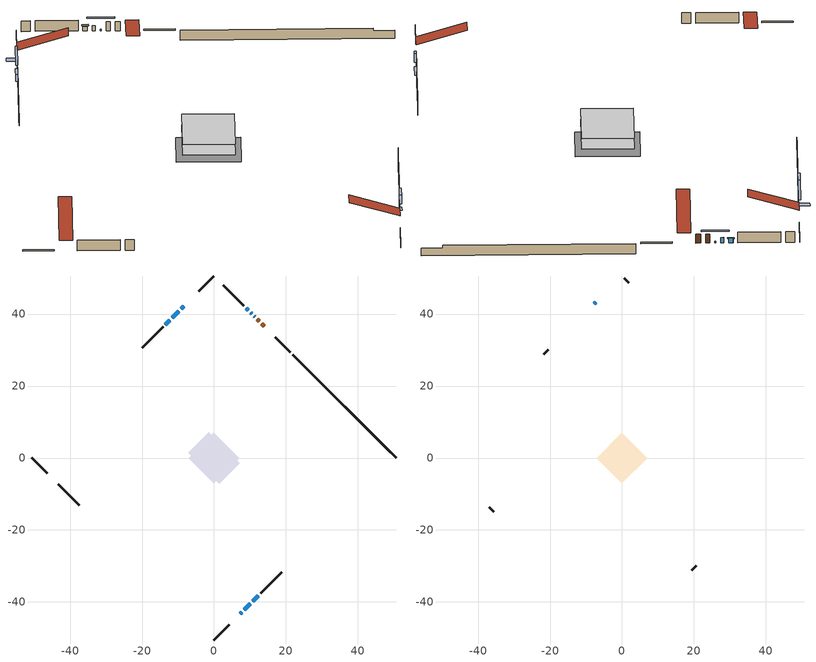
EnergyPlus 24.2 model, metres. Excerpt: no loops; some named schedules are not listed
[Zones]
conditioned space
 floor adiabatic (AdiabaticFloorConstruction): -7.01,0 0,7.01 7.01,0 0,-7.01 z0.72
 floor foundation (Slab1 construction): -7.17,1.51 -1.51,7.17 7.17,-1.51 1.51,-7.17 z-1.64
 wall outside (RimJoist1 construction): 0,-50.56 4.23,-46.33 / -50.56,0 -46.33,-4.23 / 0,50.56 -4.23,46.33 / 21.24,29.32 17.01,33.55 z0.72:1.02
 wall outside (AdiabaticWallConstruction 1): 13.9,36.66 13.2,37.36 / 12.55,38.01 12.03,38.53 z0.72:2.75
 wall outside (AdiabaticWallConstruction): 7.34,-43.22 7.72,-42.84 / 10.54,40.03 10.16,40.4 z0.72:1.94; 8.37,-42.19 10.05,-40.51 z0.72:2.4; 11.37,39.19 11.19,39.37 z0.72:1.08; -8.37,42.19 -9.17,41.39 z0.72:1.38; 9.5,41.06 8.91,41.65 / -9.82,40.74 -11.6,38.96 / 10.7,-39.86 12.35,-38.21 z0.72:1.71; -12.26,38.3 -13.48,37.08 z0.72:2.75
 wall outside (Wall1 construction): 13.01,-37.55 18.75,-31.81 / -43.22,-7.34 -37.47,-13.09 / -14.14,36.42 -19.88,30.68 / 8.25,42.31 2.51,48.05 z0.72:3.16
 wall foundation (FoundationWall1 construction): 21.89,28.67,-1.64 21.89,28.67,0.72 47.69,2.87,0.72 47.69,2.87,0.15 50.56,0,0.15 50.56,0,-1.64
 window (WindowConstruction 5): 7.34,-43.22 7.72,-42.84 z0.72:1.94
 window (WindowConstruction 4): 8.37,-42.19 10.04,-40.52 z0.72:2.4
 window (WindowConstruction 7): 11.37,39.19 11.19,39.37 z0.72:1.08
 window (WindowConstruction 8): -8.37,42.19 -9.17,41.39 z0.72:1.38
 window (WindowConstruction 6): 10.53,40.03 10.16,40.4 z0.72:1.94
 window (WindowConstruction): 9.5,41.06 8.91,41.65 z0.72:1.71
 window (WindowConstruction 1): -9.82,40.74 -11.6,38.96 z0.72:1.71
 window (WindowConstruction 2): -12.26,38.3 -13.48,37.08 z0.72:2.75
 window (WindowConstruction 3): 10.7,-39.86 12.35,-38.21 z0.72:1.71
 door (Door): 13.9,36.66 13.2,37.36 z0.72:2.75
 door (Door 1): 12.55,38.01 12.03,38.53 z0.72:2.75
 ceiling adiabatic (AdiabaticFloorConstruction): 0,-7.01 7.01,0 0,7.01 -7.01,0 z0.72
attic - vented
 floor to conditioned space (Floor1 construction Reversed): -7.01,0 0,7.01 7.01,0 0,-7.01 z3.16
 wall outside (AdiabaticWallConstruction): -7.34,43.22 -7.72,42.84 z0.72:1.61
 wall outside (Wall2 construction): 19.41,-31.15 20.6,-29.96 / -36.82,-13.74 -35.63,-14.93 / -20.54,30.02 -21.73,28.83 / 1.85,48.71 0.66,49.9 z0.72:3.16
 window (WindowConstruction 9): -7.34,43.22 -7.72,42.84 z0.72:1.61
 roof outside (Roof1 construction): 6.68,-43.88,3.16 -0.14,-37.05,6.38 -1.94,-38.85,6.38 4.89,-45.67,3.16; -43.88,-6.68,3.16 -37.05,0.14,6.38 -38.85,1.94,6.38 -45.67,-4.89,3.16; -6.68,43.88,3.16 0.14,37.05,6.38 1.94,38.85,6.38 -4.89,45.67,3.16; 14.55,36.01,3.16 7.73,29.18,6.38 9.53,27.39,6.38 16.35,34.21,3.16
shading: -7.84,42.72 -7.21,43.35 -8.72,44.85 -9.35,44.22 z1.79; 7.86,-42.7 7.2,-43.36 7.49,-43.65 8.15,-42.99 z2.14; 10.19,-40.37 8.23,-42.33 8.52,-42.62 10.48,-40.66 z2.6; 9.38,41.18 13.18,37.38 13.47,37.67 9.67,41.47 z3.64; -10.98,39.58 -6.56,44 -6.86,44.29 -11.27,39.88 z3.94; 8.76,41.8 9.64,40.92 9.93,41.21 9.06,42.09 z1.91; -11.74,38.82 -9.68,40.88 -9.97,41.17 -12.03,39.11 z1.91; -13.62,36.94 -12.12,38.44 -12.41,38.74 -13.91,37.23 z2.95; 12.5,-38.06 10.56,-40 10.85,-40.29 12.79,-38.36 z1.91
[Building]
Building 1: Terrain=Suburbs
[Site:Location]
Quebec Intl AP_QC: Latitude {deg}=46.8; Longitude {deg}=-71.38; Time Zone {hr}=-5; Elevation {m}=74; Keep Site Location Information=Yes
[Site:GroundTemperature:Shallow]
0.0108218, -2.24938, -2.43038, -1.3578, 2.94801, 7.23376, 10.9493, 13.303, 13.5029, 11.5886, 7.96783, 3.81355
[Site:WaterMainsTemperature]
Calculation Method=Schedule; Temperature Schedule=mains temperature schedule
[Material] Roughness=Rough; Thermal Absorptance=0.9
Name | Thickness {m} | Conductivity {W/m-K} | Density {kg/m3} | Specific Heat {J/kg-K} | Solar Absorptance | Visible Absorptance
asphalt or fiberglass shingles | 0.00635 | 0.162714 | 1121.4 | 1465.45 | 0.4 | 0.4
ceiling loosefill ins | 0.0846667 | 0.0480833 | 16.02 | 1046.75 | 0.7 | 0.7
ceiling stud and cavity | 0.1397 | 0.0950146 | 65.682 | 1177.47 | 0.7 | 0.7
concrete 4.0 in. | 0.1016 | 1.803125 | 2242.8 | 837.4 | 0.7 | 0.7
concrete 8.0 in. | 0.2032 | 1.803125 | 2242.8 | 837.4 | 0.7 | 0.7
door material | 0.04445 | 0.0451087 | 512.64 | 1214.23 | 0.7 | 0.7
door material 1 | 0.04445 | 0.188738 | 512.64 | 1214.23 | 0.7 | 0.7
exterior vertical ins | 0.00802207 | 0.029427 | 32.04 | 1214.23 | 0.7 | 0.7
floor covering | 0.0127 | 0.0433444 | 54.468 | 1339.84 | 0.6 | 0.6
floor rigid ins; wall rigid ins | 0.512978 | 0.029427 | 32.04 | 1214.23 | 0.7 | 0.7
floor stud and cavity | 0.1397 | 1.75129 | 37.0049 | 1207.88 | 0.7 | 0.7
furniture material conditioned space 1 | 0.1524 | 0.115458 | 640.8 | 1214.23 | 0.6 | 0.6
gypsum board | 0.0127 | 0.160291 | 801 | 837.4 | 0.6 | 0.6
gypsum board 1 | 0.0127 | 0.160291 | 801 | 837.4 | 0.7 | 0.7
osb sheathing 0.5 in. | 0.0127 | 0.115458 | 512.64 | 1214.23 | 0.7 | 0.7
osb sheathing 0.75 in. | 0.01905 | 0.115458 | 512.64 | 1214.23 | 0.7 | 0.7
rim joist stud and cavity | 0.0508 | 0.648972 | 50.32683 | 1063.81 | 0.6 | 0.6
wall stud and cavity | 0.1397 | 0.0886463 | 139.0536 | 1170.24 | 0.7 | 0.7
wall stud and cavity 1 | 0.0889 | 6.1454 | 50.32683 | 1063.81 | 0.6 | 0.6
wall stud and cavity 2 | 0.0889 | 0.380278 | 52.3479 | 1209.89 | 0.7 | 0.7
wall stud and cavity 3 | 0.0889 | 0.391764 | 83.0341 | 1211.67 | 0.7 | 0.7
wood siding | 0.0254 | 0.102417 | 544.68 | 1172.36 | 0.4 | 0.4
wood siding 1 | 0.00254 | 0.102417 | 544.68 | 1172.36 | 0.4 | 0.4
wood siding 2; wood siding 3; wood siding 4 | 0.0254 | 0.102417 | 544.68 | 1172.36 | 0.7 | 0.7
[WindowMaterial:SimpleGlazingSystem]
Name | U-Factor {W/m2-K} | Solar Heat Gain Coefficient
WindowMaterial | 2.96789 | 0.55
WindowMaterial 1 | 2.97868 | 0.59
WindowMaterial 2 | 2.94859 | 0.58
WindowMaterial 3 | 2.89351 | 0.66
WindowMaterial 4 | 2.98152 | 0.61
WindowMaterial 5 | 2.99117 | 0.17
WindowMaterial 6 | 3.01899 | 0.5
WindowMaterial 7 | 6.78351 | 0.73
[Construction]
AdiabaticFloorConstruction: floor stud and cavity, floor rigid ins, osb sheathing 0.75 in., floor covering
AdiabaticWallConstruction: wood siding 3, wall rigid ins, wall stud and cavity 2, gypsum board
AdiabaticWallConstruction 1: wood siding 4, wall rigid ins, wall stud and cavity 2, gypsum board
Door: door material
Door 1: door material 1
Floor1 construction Reversed: gypsum board, ceiling stud and cavity, ceiling loosefill ins
FoundationWall1 construction: concrete 8.0 in., gypsum board 1
furniture construction conditioned space 1: furniture material conditioned space 1
PartitionWallConstruction: gypsum board, wall stud and cavity 3, gypsum board
RimJoist1 construction: wood siding 2, rim joist stud and cavity
Roof1 construction: asphalt or fiberglass shingles
Slab1 construction: concrete 4.0 in.
Wall1 construction: wood siding, osb sheathing 0.5 in., wall stud and cavity, gypsum board
Wall2 construction: wood siding 1, wall stud and cavity 1
WindowConstruction; WindowConstruction 1: WindowMaterial
WindowConstruction 2: WindowMaterial 1
WindowConstruction 3: WindowMaterial 2
WindowConstruction 4: WindowMaterial 3
WindowConstruction 5; WindowConstruction 6: WindowMaterial 4
WindowConstruction 7: WindowMaterial 5
WindowConstruction 8: WindowMaterial 6
WindowConstruction 9: WindowMaterial 7
[Zone] Multiplier=1; Part of Total Floor Area=Yes
Name | Volume {m3}
attic - vented | 51.2567
conditioned space | 486.3
[Space]
Name | Zone | Volume {m3}
attic - vented 1 | attic - vented | 51.2567
conditioned space 1 | conditioned space | 486.3
[ZoneInfiltration:EffectiveLeakageArea]
infil attic - vented 1: Zone or Space=attic - vented 1; Schedule=Always On Discrete; Effective Air Leakage Area {cm2}=3624.37; Stack Coefficient=0.000393365; Wind Coefficient=1.34004e-05
[ZoneMixing]
whole house fan mix: Zone or Space=attic - vented; Schedule=Always On Continuous; Design Flow Rate Calculation Method=Flow/Zone; Design Flow Rate {m3/s}=0; Source Zone or Space=conditioned space
[SurfaceProperty:ExposedFoundationPerimeter]
Slab1: Exposed Perimeter Calculation Method=TotalExposedPerimeter; Total Exposed Perimeter {m}=40.54
[InternalMass] Zone or ZoneList=conditioned space; Space or SpaceList=conditioned space 1
Name | Construction | Surface Area {m2}
furniture mass conditioned space 1 | furniture construction conditioned space 1 | 78.5603
partition wall mass | PartitionWallConstruction | 196.401
[Lights]
interior lighting: Zone or ZoneList or Space or SpaceList=conditioned space 1; Schedule=interior lighting schedule; Design Level Calculation Method=LightingLevel; Lighting Level {W}=343.2; Return Air Fraction=0; Fraction Radiant=0.6; Fraction Visible=0.2; Fraction Replaceable=1
[People]
occupants: Zone or ZoneList or Space or SpaceList=conditioned space 1; Number of People Schedule=occupants schedule; Number of People Calculation Method=People; Number of People=3; Fraction Radiant=0.314171; Sensible Heat Fraction=0.56303; Activity Level Schedule=occupants activity schedule; Carbon Dioxide Generation Rate {m3/s-W}=0; Enable ASHRAE 55 Comfort Warnings=No; Mean Radiant Temperature Calculation Type=EnclosureAveraged
[ElectricEquipment] Zone or ZoneList or Space or SpaceList=conditioned space 1; Design Level Calculation Method=EquipmentLevel
Name | Schedule | Design Level {W} | Fraction Latent | Fraction Radiant | Fraction Lost
clothes dryer | clothes dryer schedule | 140.772 | 0.015 | 0.081 | 0.85
clothes washer | clothes washer schedule | 32.1985 | 0.03 | 0.162 | 0.7
cooking range | cooking range schedule | 215.147 | 0.08 | 0.432 | 0.2
dishwasher | dishwasher schedule | 66.8632 | 0.3 | 0.18 | 0.4
fridge | fridge schedule | 72.9452 | 0 | 0.6 | 0
mech vent house fan | mech vent house fan schedule | 0 | 0 | 0 | 1
mech vent house fan cfis | mech vent house fan cfis schedule | 0 | 0 | 0 | 0
mech vent range fan 0 | mech vent range fan 0 schedule | 57 | 0 | 0 | 1
misc plug loads | misc plug loads schedule | 494.7 | 0.045 | 0.513 | 0.1
whole house fan | Always On Discrete | 0 | 0 | 0 | 1
[OtherEquipment] Zone or ZoneList or Space or SpaceList=conditioned space 1; Design Level Calculation Method=EquipmentLevel
Name | Fuel Type | Schedule | Design Level {W} | Fraction Latent | Fraction Radiant | Fraction Lost
clothes dryer 1 | Electricity | clothes dryer schedule | 0 | 0.015 | 0.081 | 0.85
cooking range 1 | Electricity | cooking range schedule | 0 | 0.08 | 0.432 | 0.2
general water use latent | None | general water use schedule | 62.594 | 1 | 0 | 0
general water use sensible | None | general water use schedule | -61.6891 | 0 | 0.6 | 0
mech vent house fan latent load | None | Always On Discrete | 0 | 1 | 0 | 0
mech vent house fan sensible load | None | Always On Discrete | 0 | 0 | 0 | 0
water heater energy adjustment1 | Electricity | Always On Discrete | 0.01 | 0 | 0 | 1
[ZoneInfiltration:DesignFlowRate] Zone or ZoneList or Space or SpaceList=conditioned space 1; Schedule=Always On Discrete; Design Flow Rate Calculation Method=Flow/Zone; Design Flow Rate {m3/s}=0
infil flow; natural vent flow; whole house fan flow
[ZoneControl:Thermostat]
conditioned space Thermostat: Zone or ZoneList=conditioned space; Control Type Schedule=conditioned space Thermostat Schedule; Control 1=conditioned space temperature setpoint; Temperature Difference Between Cutout And Setpoint {deltaC}=0
[ZoneHVAC:Baseboard:Convective:Electric]
electric baseboard: Availability Schedule=Always On Discrete; Heating Design Capacity {W}=12809.6; Efficiency=1
[Zone equipment]
conditioned space: electric baseboard
[Foundation:Kiva]
Foundation Kiva 1: Initial Indoor Air Temperature {C}=18; Wall Height Above Grade {m}=0.719999; Wall Depth Below Slab {m}=0.2032; Custom Block Material Name 1=exterior vertical ins; Custom Block Depth 1 {m}=2.36001; Custom Block X Position 1 {m}=0.2159; Custom Block Z Position 1 {m}=0
[Foundation:Kiva:Settings]
Soil Conductivity {W/m-K}=0.849921; Soil Density {kg/m3}=1842.3; Soil Specific Heat {J/kg-K}=418.7; Ground Solar Absorptivity=0.9; Ground Thermal Absorptivity=0.9; Ground Surface Roughness {m}=0.03; Far-Field Width {m}=40; Deep-Ground Boundary Condition=ZeroFlux; Deep-Ground Depth {m}=40; Minimum Cell Dimension {m}=0.2; Maximum Cell Growth Coefficient=3; Simulation Timestep=Timestep
[Exterior:Lights]
exterior lighting: Schedule=exterior lighting schedule; Design Level {W}=75.6
[EnergyManagementSystem:GlobalVariable]
infil_program_Qfan
infil_program_Qinf
natural_vent_program_Qnv
natural_vent_program_Qwhf
[EnergyManagementSystem:Sensor]
Name | Output:Variable or Output:Meter Index Key | Output:Variable or Output:Meter
airflow_gain | infil flow | Infiltration Sensible Heat Gain Energy
airflow_gain_1 | natural vent flow | Infiltration Sensible Heat Gain Energy
airflow_gain_2 | whole house fan flow | Infiltration Sensible Heat Gain Energy
airflow_loss | infil flow | Infiltration Sensible Heat Loss Energy
airflow_loss_1 | natural vent flow | Infiltration Sensible Heat Loss Energy
airflow_loss_2 | whole house fan flow | Infiltration Sensible Heat Loss Energy
clg_load_cond |  | Cooling:EnergyTransfer:Zone:CONDITIONED SPACE
clg_sp_s; clg_sp_s_1 | cooling setpoint | Schedule Value
clothes_dryer_exhaust_0_sch_s | clothes dryer exhaust 0 schedule | Schedule Value
conditioned_space_clg_unmet_s | conditioned space | Zone Cooling Setpoint Not Met Time
conditioned_space_htg_unmet_s | conditioned space | Zone Heating Setpoint Not Met Time
cool_season | cooling season schedule | Schedule Value
fridge_tin_s | conditioned space | Zone Mean Air Temperature
htg_load_cond |  | Heating:EnergyTransfer:Zone:CONDITIONED SPACE
htg_sp_s; htg_sp_s_1 | heating setpoint | Schedule Value
ig_ee_conv | clothes dryer | Electric Equipment Convective Heating Energy
ig_ee_conv_2 | cooking range | Electric Equipment Convective Heating Energy
ig_ee_conv_4 | fridge | Electric Equipment Convective Heating Energy
ig_ee_conv_5 | misc plug loads | Electric Equipment Convective Heating Energy
ig_ee_conv_6 | whole house fan | Electric Equipment Convective Heating Energy
ig_ee_rad | clothes dryer | Electric Equipment Radiant Heating Energy
ig_ee_rad_2 | cooking range | Electric Equipment Radiant Heating Energy
ig_ee_rad_4 | fridge | Electric Equipment Radiant Heating Energy
ig_ee_rad_5 | misc plug loads | Electric Equipment Radiant Heating Energy
ig_ee_rad_6 | whole house fan | Electric Equipment Radiant Heating Energy
ig_lgt_conv | interior lighting | Lights Convective Heating Energy
ig_lgt_rad | interior lighting | Lights Radiant Heating Energy
ig_lgt_vis | interior lighting | Lights Visible Radiation Heating Energy
ig_oe_conv | clothes dryer 1 | Other Equipment Convective Heating Energy
ig_oe_conv_1 | cooking range 1 | Other Equipment Convective Heating Energy
ig_oe_conv_2 | general water use latent | Other Equipment Convective Heating Energy
ig_oe_conv_3 | general water use sensible | Other Equipment Convective Heating Energy
ig_oe_conv_4 | water heater energy adjustment1 | Other Equipment Convective Heating Energy
ig_oe_rad | clothes dryer 1 | Other Equipment Radiant Heating Energy
ig_oe_rad_1 | cooking range 1 | Other Equipment Radiant Heating Energy
ig_oe_rad_2 | general water use latent | Other Equipment Radiant Heating Energy
ig_oe_rad_3 | general water use sensible | Other Equipment Radiant Heating Energy
ig_oe_rad_4 | water heater energy adjustment1 | Other Equipment Radiant Heating Energy
ig_ppl_conv | occupants | People Convective Heating Energy
ig_ppl_rad | occupants | People Radiant Heating Energy
im_conv | furniture mass conditioned space 1 | Surface Inside Face Convection Heat Gain Energy
im_conv_1 | partition wall mass | Surface Inside Face Convection Heat Gain Energy
im_ig | furniture mass conditioned space 1 | Surface Inside Face Internal Gains Radiation Heat Gain Energy
im_ig_1 | partition wall mass | Surface Inside Face Internal Gains Radiation Heat Gain Energy
im_lgt | furniture mass conditioned space 1 | Surface Inside Face Lights Radiation Heat Gain Energy
im_lgt_1 | partition wall mass | Surface Inside Face Lights Radiation Heat Gain Energy
im_sol | furniture mass conditioned space 1 | Surface Inside Face Solar Radiation Heat Gain Energy
im_sol_1 | partition wall mass | Surface Inside Face Solar Radiation Heat Gain Energy
im_surf | furniture mass conditioned space 1 | Surface Inside Face Net Surface Thermal Radiation Heat Gain Energy
im_surf_1 | partition wall mass | Surface Inside Face Net Surface Thermal Radiation Heat Gain Energy
mech_vent_range_fan_0_sch_s | mech vent range fan 0 schedule | Schedule Value
mv_conv | mech vent house fan | Electric Equipment Convective Heating Energy
mv_conv_1 | mech vent house fan cfis | Electric Equipment Convective Heating Energy
mv_conv_2 | mech vent range fan 0 | Electric Equipment Convective Heating Energy
mv_conv_3 | mech vent house fan latent load | Other Equipment Convective Heating Energy
mv_conv_4 | mech vent house fan sensible load | Other Equipment Convective Heating Energy
mv_rad | mech vent house fan | Electric Equipment Radiant Heating Energy
mv_rad_1 | mech vent house fan cfis | Electric Equipment Radiant Heating Energy
mv_rad_2 | mech vent range fan 0 | Electric Equipment Radiant Heating Energy
mv_rad_3 | mech vent house fan latent load | Other Equipment Radiant Heating Energy
mv_rad_4 | mech vent house fan sensible load | Other Equipment Radiant Heating Energy
natural_vent_s | natural vent schedule | Schedule Value
out_pb_s |  | Site Outdoor Air Barometric Pressure
out_wt_s |  | Site Outdoor Air Humidity Ratio
site_vw_s |  | Site Wind Speed
ss_back_out | Window1 | Surface Window Shortwave from Zone Back Out Window Heat Transfer Rate
ss_back_out_1 | Window10 | Surface Window Shortwave from Zone Back Out Window Heat Transfer Rate
ss_back_out_2 | Window12 | Surface Window Shortwave from Zone Back Out Window Heat Transfer Rate
ss_back_out_3 | Window13 | Surface Window Shortwave from Zone Back Out Window Heat Transfer Rate
ss_back_out_4 | Window2 | Surface Window Shortwave from Zone Back Out Window Heat Transfer Rate
ss_back_out_5 | Window3 | Surface Window Shortwave from Zone Back Out Window Heat Transfer Rate
ss_back_out_6 | Window4 | Surface Window Shortwave from Zone Back Out Window Heat Transfer Rate
ss_back_out_7 | Window7 | Surface Window Shortwave from Zone Back Out Window Heat Transfer Rate
ss_back_out_8 | Window8 | Surface Window Shortwave from Zone Back Out Window Heat Transfer Rate
ss_conv | Door1 | Surface Inside Face Convection Heat Gain Energy
ss_conv_1 | Door3 | Surface Inside Face Convection Heat Gain Energy
ss_conv_10 | Window8 | Surface Inside Face Convection Heat Gain Energy
ss_conv_2 | Window1 | Surface Inside Face Convection Heat Gain Energy
ss_conv_3 | Window10 | Surface Inside Face Convection Heat Gain Energy
ss_conv_4 | Window12 | Surface Inside Face Convection Heat Gain Energy
ss_conv_5 | Window13 | Surface Inside Face Convection Heat Gain Energy
ss_conv_6 | Window2 | Surface Inside Face Convection Heat Gain Energy
ss_conv_7 | Window3 | Surface Inside Face Convection Heat Gain Energy
ss_conv_8 | Window4 | Surface Inside Face Convection Heat Gain Energy
ss_conv_9 | Window7 | Surface Inside Face Convection Heat Gain Energy
ss_ig | Door1 | Surface Inside Face Internal Gains Radiation Heat Gain Energy
ss_ig_1 | Door3 | Surface Inside Face Internal Gains Radiation Heat Gain Energy
ss_ig_10 | Window8 | Surface Inside Face Internal Gains Radiation Heat Gain Energy
ss_ig_2 | Window1 | Surface Inside Face Internal Gains Radiation Heat Gain Energy
ss_ig_3 | Window10 | Surface Inside Face Internal Gains Radiation Heat Gain Energy
ss_ig_4 | Window12 | Surface Inside Face Internal Gains Radiation Heat Gain Energy
ss_ig_5 | Window13 | Surface Inside Face Internal Gains Radiation Heat Gain Energy
ss_ig_6 | Window2 | Surface Inside Face Internal Gains Radiation Heat Gain Energy
ss_ig_7 | Window3 | Surface Inside Face Internal Gains Radiation Heat Gain Energy
ss_ig_8 | Window4 | Surface Inside Face Internal Gains Radiation Heat Gain Energy
ss_ig_9 | Window7 | Surface Inside Face Internal Gains Radiation Heat Gain Energy
ss_lgt | Door1 | Surface Inside Face Lights Radiation Heat Gain Energy
ss_lgt_1 | Door3 | Surface Inside Face Lights Radiation Heat Gain Energy
ss_sol | Door1 | Surface Inside Face Solar Radiation Heat Gain Energy
ss_sol_1 | Door3 | Surface Inside Face Solar Radiation Heat Gain Energy
ss_surf | Door1 | Surface Inside Face Net Surface Thermal Radiation Heat Gain Energy
ss_surf_1 | Door3 | Surface Inside Face Net Surface Thermal Radiation Heat Gain Energy
ss_surf_10 | Window8 | Surface Inside Face Net Surface Thermal Radiation Heat Gain Energy
ss_surf_2 | Window1 | Surface Inside Face Net Surface Thermal Radiation Heat Gain Energy
ss_surf_3 | Window10 | Surface Inside Face Net Surface Thermal Radiation Heat Gain Energy
ss_surf_4 | Window12 | Surface Inside Face Net Surface Thermal Radiation Heat Gain Energy
ss_surf_5 | Window13 | Surface Inside Face Net Surface Thermal Radiation Heat Gain Energy
ss_surf_6 | Window2 | Surface Inside Face Net Surface Thermal Radiation Heat Gain Energy
ss_surf_7 | Window3 | Surface Inside Face Net Surface Thermal Radiation Heat Gain Energy
ss_surf_8 | Window4 | Surface Inside Face Net Surface Thermal Radiation Heat Gain Energy
ss_surf_9 | Window7 | Surface Inside Face Net Surface Thermal Radiation Heat Gain Energy
ss_trans_in | Window1 | Surface Window Transmitted Solar Radiation Rate
ss_trans_in_1 | Window10 | Surface Window Transmitted Solar Radiation Rate
ss_trans_in_2 | Window12 | Surface Window Transmitted Solar Radiation Rate
ss_trans_in_3 | Window13 | Surface Window Transmitted Solar Radiation Rate
ss_trans_in_4 | Window2 | Surface Window Transmitted Solar Radiation Rate
ss_trans_in_5 | Window3 | Surface Window Transmitted Solar Radiation Rate
ss_trans_in_6 | Window4 | Surface Window Transmitted Solar Radiation Rate
ss_trans_in_7 | Window7 | Surface Window Transmitted Solar Radiation Rate
ss_trans_in_8 | Window8 | Surface Window Transmitted Solar Radiation Rate
ss_trans_out | Window1 | Surface Inside Face Initial Transmitted Diffuse Transmitted Out Window Solar Radiation Rate
ss_trans_out_1 | Window10 | Surface Inside Face Initial Transmitted Diffuse Transmitted Out Window Solar Radiation Rate
ss_trans_out_2 | Window12 | Surface Inside Face Initial Transmitted Diffuse Transmitted Out Window Solar Radiation Rate
ss_trans_out_3 | Window13 | Surface Inside Face Initial Transmitted Diffuse Transmitted Out Window Solar Radiation Rate
ss_trans_out_4 | Window2 | Surface Inside Face Initial Transmitted Diffuse Transmitted Out Window Solar Radiation Rate
ss_trans_out_5 | Window3 | Surface Inside Face Initial Transmitted Diffuse Transmitted Out Window Solar Radiation Rate
ss_trans_out_6 | Window4 | Surface Inside Face Initial Transmitted Diffuse Transmitted Out Window Solar Radiation Rate
ss_trans_out_7 | Window7 | Surface Inside Face Initial Transmitted Diffuse Transmitted Out Window Solar Radiation Rate
ss_trans_out_8 | Window8 | Surface Inside Face Initial Transmitted Diffuse Transmitted Out Window Solar Radiation Rate
s_conv | Floor1 | Surface Inside Face Convection Heat Gain Energy
s_conv_1 | FoundationWall1 | Surface Inside Face Convection Heat Gain Energy
s_conv_10 | Wall1:225 | Surface Inside Face Convection Heat Gain Energy
s_conv_11 | Wall1:315 | Surface Inside Face Convection Heat Gain Energy
s_conv_12 | Wall1:45 | Surface Inside Face Convection Heat Gain Energy
s_conv_2 | inferred conditioned ceiling | Surface Inside Face Convection Heat Gain Energy
s_conv_3 | inferred conditioned floor | Surface Inside Face Convection Heat Gain Energy
s_conv_4 | RimJoist1:135 | Surface Inside Face Convection Heat Gain Energy
s_conv_5 | RimJoist1:225 | Surface Inside Face Convection Heat Gain Energy
s_conv_6 | RimJoist1:315 | Surface Inside Face Convection Heat Gain Energy
s_conv_7 | RimJoist1:45 | Surface Inside Face Convection Heat Gain Energy
s_conv_8 | Slab1 | Surface Inside Face Convection Heat Gain Energy
s_conv_9 | Wall1:135 | Surface Inside Face Convection Heat Gain Energy
s_ig | Floor1 | Surface Inside Face Internal Gains Radiation Heat Gain Energy
s_ig_1 | FoundationWall1 | Surface Inside Face Internal Gains Radiation Heat Gain Energy
s_ig_10 | Wall1:225 | Surface Inside Face Internal Gains Radiation Heat Gain Energy
s_ig_11 | Wall1:315 | Surface Inside Face Internal Gains Radiation Heat Gain Energy
s_ig_12 | Wall1:45 | Surface Inside Face Internal Gains Radiation Heat Gain Energy
s_ig_2 | inferred conditioned ceiling | Surface Inside Face Internal Gains Radiation Heat Gain Energy
s_ig_3 | inferred conditioned floor | Surface Inside Face Internal Gains Radiation Heat Gain Energy
s_ig_4 | RimJoist1:135 | Surface Inside Face Internal Gains Radiation Heat Gain Energy
s_ig_5 | RimJoist1:225 | Surface Inside Face Internal Gains Radiation Heat Gain Energy
s_ig_6 | RimJoist1:315 | Surface Inside Face Internal Gains Radiation Heat Gain Energy
s_ig_7 | RimJoist1:45 | Surface Inside Face Internal Gains Radiation Heat Gain Energy
s_ig_8 | Slab1 | Surface Inside Face Internal Gains Radiation Heat Gain Energy
s_ig_9 | Wall1:135 | Surface Inside Face Internal Gains Radiation Heat Gain Energy
s_lgt | Floor1 | Surface Inside Face Lights Radiation Heat Gain Energy
s_lgt_1 | FoundationWall1 | Surface Inside Face Lights Radiation Heat Gain Energy
s_lgt_10 | Wall1:225 | Surface Inside Face Lights Radiation Heat Gain Energy
s_lgt_11 | Wall1:315 | Surface Inside Face Lights Radiation Heat Gain Energy
s_lgt_12 | Wall1:45 | Surface Inside Face Lights Radiation Heat Gain Energy
s_lgt_2 | inferred conditioned ceiling | Surface Inside Face Lights Radiation Heat Gain Energy
